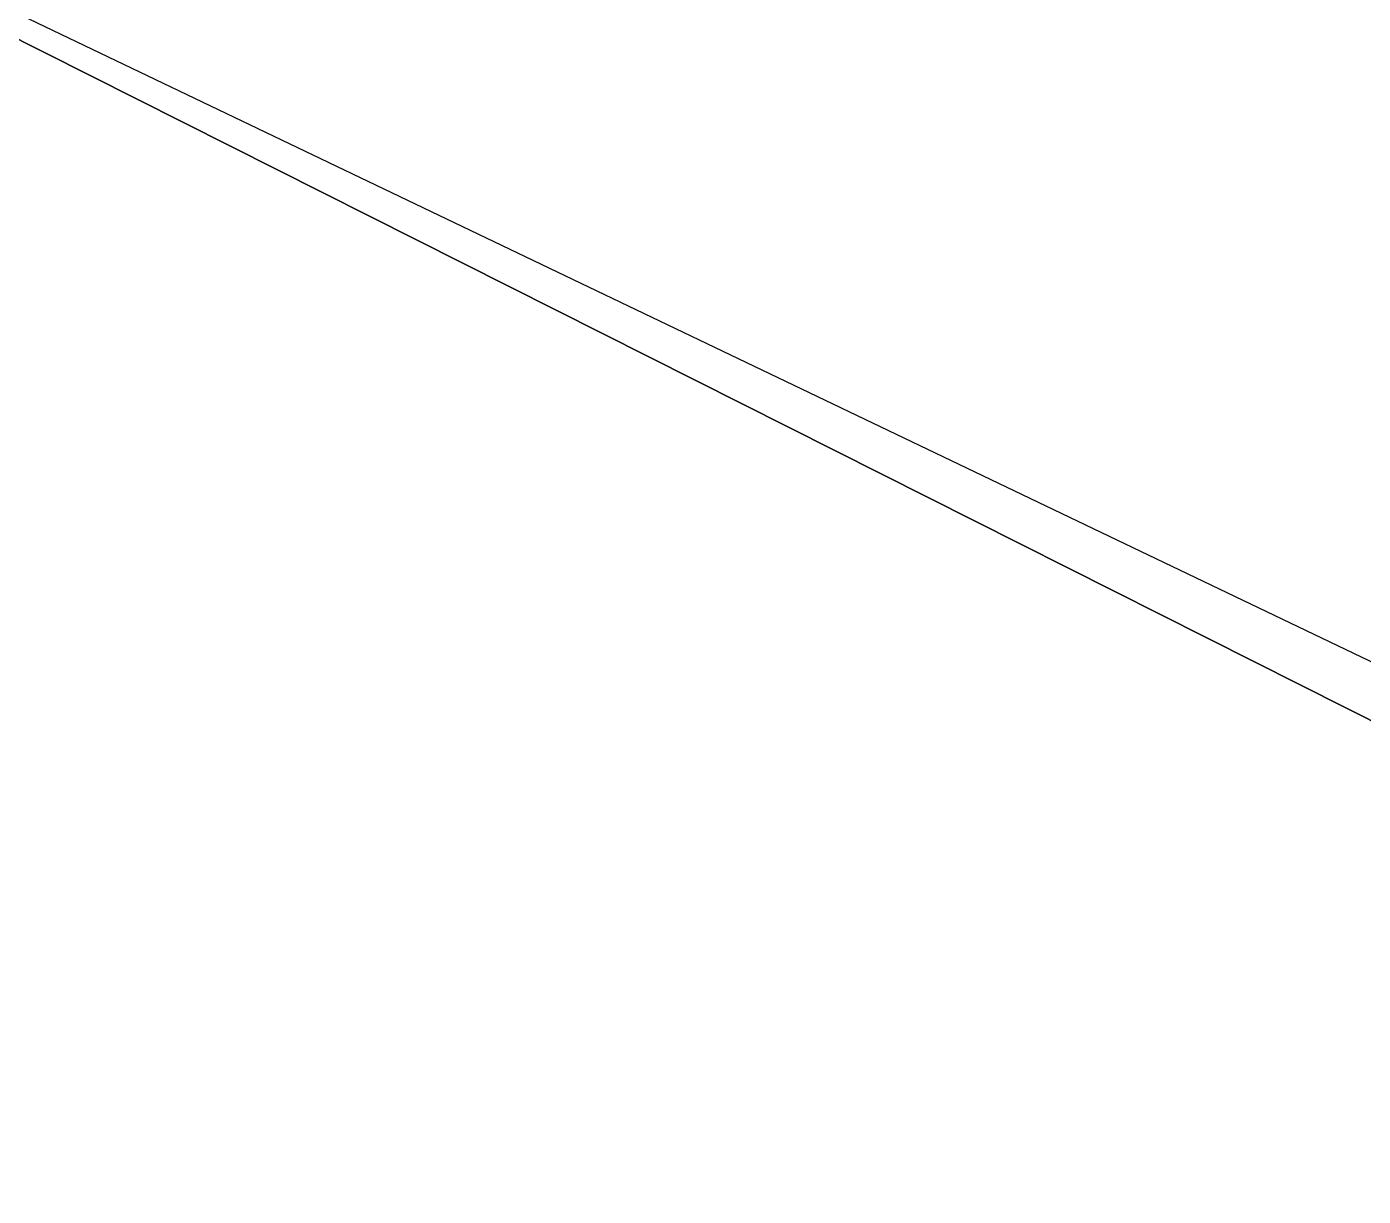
# Model space of a CAD drawing. Header units: metres. Extents: x -2743 to 126, y 13385 to 13916.
# Drawn here: x -1888.077 to -1887.466, y 13636.035 to 13636.57 of the extents above; entities that cross this region are included whole.
import ezdxf

# ---------------------------------------------------------------- set-up
doc = ezdxf.new("R2010")
doc.units = ezdxf.units.M
for name, color, linetype in [('link-улица Берзарина_Покрытия — Новые$0$ДВ_ПП_Газон_Р', 7, 'Continuous'), ('link-улица Берзарина_Покрытия — Новые$0$ДВ_ПП_Тип6_У_ТР_3м за счет Газона', 7, 'Continuous'), ('link_улица Берзарина_борта$0$ДВ_ГП_П_Борт_Пониженный_бетонный', 7, 'Continuous')]:
    doc.layers.add(name, color=color, linetype=linetype)

msp = doc.modelspace()

# ---------------------------------------------------------------- linework, layer by layer
at = {"layer": 'link-улица Берзарина_Покрытия — Новые$0$ДВ_ПП_Газон_Р'}
msp.add_lwpolyline([(-1901.05133, 13643.35626), (-1901.72937, 13641.65471), (-1896.78123, 13639.67729), (-1887.72686, 13635.35072), (-1887.36229, 13636.20279), (-1890.8117, 13637.93888), (-1894.24319, 13639.70991), (-1897.65649, 13641.51575), (-1901.05133, 13643.35626)], close=True, dxfattribs=at)
at = {"layer": 'link-улица Берзарина_Покрытия — Новые$0$ДВ_ПП_Тип6_У_ТР_3м за счет Газона'}
msp.add_lwpolyline([(-1889.74088, 13638.85685), (-1891.55448, 13639.76517), (-1893.6738, 13640.92576), (-1894.73347, 13641.50606), (-1896.41424, 13642.42649), (-1898.33026, 13643.47575), (-1900.03178, 13644.40754), (-1900.52471, 13644.67785), (-1901.05133, 13643.35626), (-1897.65649, 13641.51575), (-1894.24319, 13639.70991), (-1890.8117, 13637.93888), (-1887.36229, 13636.20279), (-1886.82903, 13637.44911), (-1889.74088, 13638.85685)], close=True, dxfattribs=at)
at = {"layer": 'link_улица Берзарина_борта$0$ДВ_ГП_П_Борт_Пониженный_бетонный'}
msp.add_lwpolyline([(-1981.48352, 13697.83865), (-1919.72738, 13662.01023), (-1919.24957, 13661.66624), (-1918.85151, 13661.23993), (-1918.54344, 13660.74466), (-1918.33562, 13660.1938), (-1916.78767, 13654.43298), (-1916.38261, 13653.3528), (-1915.78452, 13652.3784), (-1915.0125, 13651.53512), (-1914.08562, 13650.84827), (-1901.55642, 13643.63392), (-1888.76634, 13636.90414), (-1875.7294, 13630.66598), (-1862.45967, 13624.9265), (-1862.22269, 13624.78873), (-1862.03495, 13624.59569), (-1861.90547, 13624.35958), (-1861.84329, 13624.09261), (-1861.85587, 13623.81879), (-1861.94023, 13623.56307), (-1862.08973, 13623.33909), (-1862.2977, 13623.16052), (-1869.74066, 13618.36758)], dxfattribs=at)

doc.saveas('drawing.dxf')
